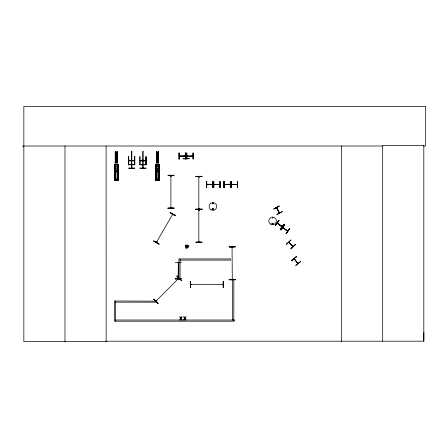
<?xml version="1.0" encoding="UTF-8"?>
<svg xmlns="http://www.w3.org/2000/svg" width="448" height="448" viewBox="0 0 448 448"><rect width="100%" height="100%" fill="white"/><g stroke="black" fill="none" stroke-linecap="round" stroke-linejoin="round"><path stroke-width="0.67" d="M423.506 146.009L425.6 146.009L425.6 106.344L23.845 106.344L23.845 341.656L106.154 341.656L106.098 341.197L423.814 341.197L423.875 332.69M156.615 242.452L156.946 241.87M172.654 214.245L172.838 214.346M282.761 227.668L287.666 231.202M287.823 230.972L287.207 230.821M277.25 223.126L282.022 226.654M282.285 226.509L281.775 226.094M171.175 176.098L170.856 176.187L171.108 175.549M171.108 208.006L171.102 207.334L170.895 208.006M198.766 208.55L199.058 208.505L199.041 209.098M199.041 209.642L199.046 210.319L198.828 209.647M199.102 208.97L198.828 209.037L198.828 176.646M198.828 241.489L199.041 242.032L198.794 241.55M232.31 247.565C231.437 247.542 232.865 246.658 232.047 247.61M213.091 203.342L212.755 203.252L213.114 203.252M213.254 203.386C212.425 202.317 212.901 204.103 213.086 203.56M272.406 217.672L272.748 217.812L272.446 217.638M186.732 247.598L187.981 246.725L187.107 245.476L185.858 246.35L186.732 247.598L186.95 246.366L186.889 246.708M186.95 246.366L187.107 245.476M297.556 263.071L298.094 263.34M170.867 175.678L171.17 175.678M198.794 208.55L198.828 209.037M198.8 209.77L199.074 210.19M232.064 278.863L232.277 279.474L232.064 247.083L232.07 247.694M178.114 262.808L178.366 262.556L178.086 278.723L178.405 278.466M178.478 278.566L178.108 278.443M156.408 242.295L156.727 241.763L156.912 241.993M288.764 242.278L288.915 242.138M292.466 246.215L292.762 246.086L292.41 246.21M293.093 246.523L288.96 242.183M294.056 258.81L297.881 263.519M276.713 207.553L276.993 208.006L276.696 208.163M279.334 212.934L279.311 212.33L279.048 212.537M178.366 262.808L178.13 262.517M116.301 162.736L116.491 162.294L116.183 162.277M116.603 179.838L116.239 179.81L116.609 179.866L116.239 179.934L116.609 180.001L116.239 180.46M157.466 162.736L157.657 162.294L157.349 162.277M179.262 155.943L179.973 156.218M186.945 155.96L187.555 156.167M190.702 284.402L191.38 284.402M206.774 184.285L207.368 184.52M213.83 184.419C214.474 183.842 214.609 185.063 214.424 184.397M224.202 184.285L224.812 184.285M231.258 184.419L231.986 184.694M153.888 240.906L153.72 241.198L158.99 244.194L159.158 243.902L153.882 240.918M170.111 212.8L170.279 212.503M156.43 242.351L156.912 241.926M172.357 214.777L172.626 214.301L156.458 242.295L156.671 241.858M172.564 214.872L172.816 214.43M180.096 320.018L180.891 318.735L181.67 320.018M184.033 320.018L184.822 318.735L185.606 320.018M179.637 320.018L180.656 318.416L179.665 316.814L180.152 316.814L180.919 318.074L181.698 316.814L182.157 316.814L181.154 318.394L182.157 320.018M183.568 320.018L184.587 318.416L183.602 316.814L184.089 316.814L184.85 318.074L185.629 316.814L186.088 316.814L185.086 318.394L186.094 320.018M155.96 301.168L114.408 300.989L114.408 321.194L234.394 321.194L234.394 320.018L115.59 320.018M178.478 278.622L178.718 278.802L178.909 278.219M280.818 229.841L284.329 224.902M281.036 229.992L284.547 225.053L284.306 224.885L280.795 229.824L281.07 230.02L284.581 225.075M282.806 227.746L283.007 227.511L283.231 227.993M287.566 231.123L287.739 230.877M286.076 233.576L289.587 228.637M286.261 233.71L289.794 228.782L289.52 228.586L286.009 233.531L286.283 233.727M275.285 225.316L278.841 220.405M275.503 225.467L279.054 220.562L278.818 220.388L275.262 225.299L275.537 225.495L279.087 220.584M277.25 223.294C277.329 222.466 278.32 223.586 277.676 223.468M281.596 226.268L281.859 226.162M280.459 229.057L283.998 224.134L284.273 224.336L280.722 229.247L280.448 229.046M280.515 229.096L284.071 224.185M156.537 300.972L156.352 300.698L156.111 301.314M212.643 208.992C212.531 210.638 213.937 208.544 212.755 208.97M272.294 223.412C272.373 225.058 273.336 222.925 272.49 223.35M185.326 156.178L179.362 156.218L179.385 155.91M185.242 156.139L184.772 155.842L184.626 156.184M192.354 156.167L193.01 155.921M190.831 284.676L190.831 284.374M222.611 284.682L222.611 284.374M223.16 284.614L190.708 284.614M212.839 184.565L206.875 184.565L206.903 184.257M212.755 184.52L206.791 184.526M213.847 184.66L219.895 184.626L213.931 184.694L213.954 184.386M219.279 184.419L219.89 184.419M230.266 184.565L224.302 184.565L224.33 184.257M224.795 184.52L224.75 184.223M229.656 184.285L230.182 184.52M231.381 184.386L237.238 184.649M237.317 184.419L236.662 184.66M186.228 247.363L186.81 246.669M187.034 246.406L187.611 245.711M177.044 275.946L178.959 277.838L177.061 275.923L176.826 276.164L181.171 280.392L181.378 280.185L179.939 278.762M156.156 301.269L156.537 300.882M178.657 278.802L179.015 278.41M286.614 244.266L291.032 240.117L290.802 239.876L286.412 244.054L286.642 244.3M288.781 242.396L292.869 246.624M289.206 242.844L289.335 242.491L289.223 242.771M290.881 248.746L295.243 244.541M199.041 176.641L199.046 177.318M291.609 260.439L296.257 256.547L296.47 256.805L291.805 260.68L291.592 260.417M291.782 260.646L296.442 256.771M294.431 259.325L294.218 258.675M294.476 259.414L294.594 259.078M297.433 262.976L297.769 262.898M212.722 203.09L213.013 203.011M272.754 218.008C273.185 216.754 271.645 218.07 272.664 218.014M178.797 278.286L155.999 301.095M273.918 209.042L279.255 206.17L279.093 205.873L273.756 208.746L273.918 209.042L279.216 206.091M279.25 212.912L276.539 207.743M282.145 211.54L276.791 214.379L276.948 214.676L282.285 211.803L282.128 211.506M192.461 155.893L192.31 156.201M219.346 184.386L219.302 184.649M236.774 184.386L236.617 184.694M185.909 246.904L186.76 246.596M187.085 246.478L187.936 246.17M178.349 262.853L178.343 262.545M287.622 231.118L282.845 227.735M191.251 284.642C190.058 284.424 191.677 284.995 191.251 284.368M206.842 184.285L212.772 184.285L212.139 184.565M219.856 184.671L219.811 184.397M229.718 184.257L229.718 184.559M157.405 180.46L157.78 180.393L157.405 180.331L157.78 180.264L157.444 179.81L157.808 179.794M212.29 184.223L212.29 184.559M179.239 153.02L178.903 153.02L178.97 159.079M185.64 152.975L185.304 152.981L185.343 159.04L185.679 159.04L185.64 152.975L185.651 159.04M192.987 152.998L193.323 152.992L193.362 159.057L193.026 159.057L192.987 152.998L193.071 159.057M179.323 155.943L185.242 155.882M185.326 156.117L179.39 156.184M192.881 155.859L187.012 156.167L192.97 156.178L186.967 156.201M178.942 159.079L179.278 159.079L179.2 153.02M195.905 176.327L201.964 176.288L201.964 176.624L195.905 176.663L195.905 176.327L201.964 176.316M195.905 176.579L201.964 176.54M167.972 208.107L174.031 208.029M167.972 208.337L174.037 208.298L174.031 207.99L167.972 208.023L167.972 208.365L174.037 208.326M195.905 209.132L201.964 209.076L201.964 209.625L195.905 209.664L195.905 209.115M195.905 209.199L201.97 209.16M195.905 209.328L201.964 209.289M195.905 209.451L201.97 209.412M195.905 209.58L201.964 209.586M195.905 242.116L201.964 242.077L201.97 242.418L195.905 242.452L195.905 242.116L201.97 242.161M229.141 246.954L235.2 246.915M229.141 279.574L235.2 279.535M229.141 279.798L235.206 279.765L235.2 279.451L229.141 279.49L229.141 279.826L232.512 279.81M233.856 279.798L235.206 279.793M190.77 284.402L191.313 284.402M222.55 284.407L223.098 284.402L222.611 284.648M190.389 287.543L190.725 287.538L190.674 281.478L190.35 281.478L190.389 287.543L190.378 281.478M175.202 262.354L181.266 262.349M175.207 278.902L181.266 278.729L175.207 278.919M175.207 278.79L181.266 278.774M22.4 146.177L23.845 146.171M23.845 146.009L382.693 146.009M156.346 151.922L158.682 151.917L158.67 162.865L156.346 162.876L156.346 151.922L156.486 162.876M115.338 153.037L117.359 153.037M156.503 153.037L158.525 153.037M115.338 153.776L117.359 153.776M156.503 153.776L158.525 153.776M115.338 154.89L117.359 154.89M156.503 154.89L158.525 154.89M115.332 155.876L117.354 155.876M156.498 155.876L158.519 155.876M134.557 156.722L134.557 164.808L134.529 156.722L134.87 156.722M139.754 156.722L140.09 156.722L140.09 164.808M184.425 156.654L187.902 156.654M115.332 156.985L117.354 156.985M156.498 156.985L158.519 156.985M131.499 159.986L131.835 159.986M142.783 159.986L143.119 159.986M131.499 160.261L131.163 160.597M131.835 160.261L132.177 160.597M142.783 160.261L142.447 160.597M143.119 160.261L143.455 160.597M128.806 160.597L134.529 160.597M140.09 160.597L145.813 160.597M128.806 160.933L134.529 160.933M140.09 160.933L145.813 160.933M115.338 161.756L117.359 161.756M156.503 161.756L158.525 161.756M114.996 162.07L117.695 162.07M156.167 162.154L158.861 162.154M115.181 162.876L117.516 162.865L117.516 151.917L115.181 151.922L115.226 162.876M114.677 164.27L118.182 164.254L118.166 180.673L114.677 180.684L114.755 164.27M128.47 164.64L134.87 164.64M139.754 164.64L146.149 164.64M114.912 165.934L117.947 165.934M156.083 165.934L159.113 165.934M114.912 167.048L117.947 167.048M156.083 167.048L159.113 167.048M131.499 167.395L131.415 168.067M131.835 167.395L131.919 168.067M142.783 167.395L142.699 168.067M143.119 167.395L143.203 168.067M114.912 168.711L117.947 168.711M156.083 168.711L159.113 168.711M114.912 170.195L117.942 170.195M156.078 170.195L159.107 170.195M114.912 171.858L117.942 171.858M156.078 171.858L159.107 171.858M114.912 179.004L117.947 179.004M156.083 179.004L159.113 179.004M114.408 179.474L118.451 179.474M155.579 179.474L159.617 179.474M114.408 179.603L118.451 179.603M155.579 179.603L159.617 179.603M116.189 179.794L116.665 179.794M157.354 179.766L157.83 179.766M155.848 180.684L159.348 180.673L159.337 164.254L155.848 164.27L155.921 180.684M206.774 181.362L206.438 181.362L206.466 187.421M224.202 187.421L223.866 187.421L223.866 181.362L224.202 181.362M230.266 181.362L230.602 181.362L230.602 187.421L230.266 187.421M213.494 181.49L213.83 181.49L213.83 187.555L213.494 187.555L213.494 181.49L213.522 187.555M237.317 181.49L237.653 181.49L237.653 187.555L237.317 187.555M224.263 184.285L230.182 184.262M213.892 184.419L219.828 184.419M230.266 184.498L224.218 184.526M231.336 184.649L237.322 184.626L231.274 184.66M206.438 187.421L206.774 187.421L206.735 181.362L206.69 187.421M212.839 187.421L213.175 187.421L213.175 181.362L212.839 181.362L212.85 187.421L212.923 181.362M219.89 187.555L220.226 187.555L220.226 181.49L219.89 181.49L219.906 187.555M180.068 260.103L230.58 260.103L230.58 258.927L178.886 258.927L178.886 279.132L180.068 279.132L180.068 258.927M115.59 302.17L155.999 302.17L155.999 300.989M187.494 155.893L187.678 156.229M207.323 184.223L207.508 184.565M185.858 246.35L186.749 246.506M187.09 246.568L187.981 246.725M170.268 212.531L175.549 215.499L175.381 215.796L170.134 212.761M170.156 212.722L175.426 215.723M153.843 240.979L159.113 243.975M153.737 241.17L159.001 244.171M282.934 227.5L287.773 230.938M282.089 226.789L277.29 223.244L282.128 226.733M278.242 224.045L281.064 226.078M277.424 222.992L282.234 226.47M297.802 263.418L294.112 258.927M186.094 245.846L186.788 246.428M187.051 246.646L187.746 247.229M294.347 258.731L298.049 263.29M179.917 278.785L181.356 280.202M176.887 276.102L178.802 277.995M179.76 278.942L181.199 280.364M153.821 299.174L158.133 303.43M289.705 243.236L292.102 245.756M276.763 207.648L279.518 212.834M279.278 212.895L276.522 207.782M186.553 245.526L186.861 246.378M186.978 246.697L187.292 247.548M199.102 209.77L199.046 210.252M232.277 247.083L232.277 247.626M223.227 281.478L223.261 287.538M199.041 176.708L199.046 177.251M199.035 208.488L199.041 209.031M190.602 281.478L190.641 287.543M185.388 152.981L185.382 159.04M179.155 153.02L179.194 159.079M171.108 175.616L171.114 176.159M170.901 176.165L170.895 175.616L170.895 207.945L170.895 207.396M171.102 207.396L171.108 207.945M423.814 341.197L423.814 145.55L382.693 145.55L382.693 341.197M341.566 146.009L341.566 341.656M237.362 181.49L237.401 187.555M231.213 181.49L231.241 187.555M230.574 181.362L230.574 187.421M230.35 181.362L230.35 187.421M230.306 181.362L230.306 187.421M223.894 181.362L223.894 187.421M219.974 181.49L219.974 187.555M213.746 181.49L213.786 187.555M198.828 209.709L198.828 242.038M189.146 156.565L183.182 156.565M159.275 164.254L159.275 180.673M158.95 164.254L158.95 180.673M158.872 164.254L158.878 180.673M158.749 164.254L158.76 166.992M158.76 168.358L158.749 170.414M158.749 171.78L158.76 180.673M158.687 164.254L158.687 166.992M158.687 168.358L158.687 170.414M158.687 171.78L158.687 180.673M158.631 162.865L158.542 151.917L158.525 162.865M158.553 166.992L158.553 164.254L158.491 180.673M158.553 168.358L158.553 170.414M158.553 171.78L158.553 180.673M158.413 151.917L158.368 162.865M158.357 164.254L158.357 166.992M158.357 168.358L158.357 170.414M158.357 171.78L158.357 180.673M158.284 164.254L158.301 166.992M158.301 168.358L158.284 170.414M158.301 171.78L158.284 180.673M158.127 151.917L158.15 162.865M158.06 180.673L157.136 180.673M157.825 162.865L157.203 162.865M157.058 153.294L157.046 162.193M157.007 153.294L157.007 162.193M156.895 151.922L156.878 162.876M156.912 167.003L156.895 164.27L156.839 167.003M156.912 170.425L156.895 168.375L156.839 170.425M156.912 180.684L156.895 171.791L156.839 180.684M156.789 153.294L156.789 162.193M156.75 153.294L156.738 162.193M156.705 164.27L156.705 167.003M156.705 168.375L156.705 170.425M156.705 171.791L156.705 180.684M156.615 153.294L156.66 162.865M156.671 164.27L156.643 180.684M156.503 151.922L156.526 162.876M156.509 164.27L156.509 167.003M156.509 168.375L156.509 170.425M156.509 171.791L156.509 180.684M156.436 164.27L156.453 167.003M156.453 168.375L156.436 170.425M156.453 171.791L156.436 180.684M156.307 164.27L156.324 167.003M156.307 168.375L156.324 170.425M156.307 171.791L156.324 180.684M156.251 164.27L156.251 167.003M156.251 168.375L156.251 170.425M156.251 171.791L156.251 180.684M146.126 156.722L146.126 164.808M145.813 164.808L145.813 156.722L146.149 156.722L146.149 164.808L139.754 164.808L139.776 156.722M145.309 168.067L145.309 168.403M143.142 160.283L143.142 160.569M143.119 168.067L143.119 151.228L142.783 151.228L142.783 168.067M142.755 160.283L142.755 160.569M140.594 168.067L140.594 168.403M134.842 156.722L134.87 164.808L128.47 164.808L128.47 156.722L128.806 156.722L128.806 164.808M134.025 168.067L134.025 168.403M131.863 160.283L131.863 160.569M131.835 168.067L131.835 151.228L131.499 151.228L131.499 168.067M129.31 168.067L129.31 168.403M128.498 156.722L128.498 164.808M118.11 164.254L118.11 180.673M117.975 164.254L117.947 180.673M117.914 164.254L117.914 180.673M117.779 164.254L117.779 180.673M117.706 164.254L117.706 180.673M117.594 164.254L117.578 166.992M117.578 168.358L117.594 170.414M117.578 171.78L117.594 180.673M117.516 164.254L117.516 166.992M117.516 168.358L117.516 170.414M117.516 171.78L117.516 180.673M117.466 151.917L117.466 162.865M117.382 164.254L117.382 166.992M117.382 168.358L117.382 170.414M117.382 171.78L117.382 180.673M117.337 151.917L117.359 162.865M117.354 164.254L117.326 180.673M117.197 151.917L117.197 162.865M117.124 153.283L117.113 162.182M117.118 164.254L117.191 166.992M117.118 168.358L117.191 170.414M117.118 171.78L117.13 180.673M117.074 153.283L117.074 162.182M116.962 151.917L116.984 162.865M116.894 180.673L115.965 180.673M116.654 162.865L116.038 162.865M115.886 153.294L115.886 162.193M115.881 153.294L115.842 162.193M115.746 151.922L115.707 162.876M115.73 164.27L115.746 167.003M115.73 168.375L115.746 170.425M115.73 171.791L115.746 180.684M115.623 153.294L115.623 162.193M115.668 164.27L115.668 167.003M115.668 168.375L115.668 170.425M115.668 171.791L115.668 180.684M115.573 153.294L115.584 162.193M115.534 167.003L115.534 164.27L115.478 180.684L115.534 171.791M115.534 168.375L115.534 170.425M115.59 300.989L115.59 321.194M115.444 153.294L115.489 162.865M115.338 151.922L115.354 162.876M115.343 164.27L115.343 170.425M115.343 171.791L115.343 180.684M115.315 151.922L115.315 162.876M115.282 164.27L115.27 170.425M115.282 171.791L115.27 180.684M115.153 164.27L115.142 170.425M115.153 171.791L115.142 180.684M115.08 164.27L115.08 170.425M115.08 171.791L115.08 180.684M114.946 164.27L114.946 180.684M106.092 146.009L106.154 341.656M64.971 146.009L64.971 341.656M115.909 156.313C116.458 158.032 117.242 155.103 115.909 156.313M157.074 156.313C157.629 158.032 158.413 155.103 157.074 156.313M212.408 209.138C213.074 211.221 214.026 207.67 212.408 209.138M272.059 223.558C272.726 225.641 273.678 222.09 272.059 223.558M153.877 299.113L153.642 299.354L157.954 303.61L158.189 303.369L153.849 299.141M185.629 245.14C183.893 252.952 193.57 244.009 185.629 245.14M295.215 244.507L290.825 248.69L291.054 248.931L295.445 244.754L295.215 244.507M300.35 261.481L295.68 265.339L295.893 265.602L300.558 261.727L300.345 261.47M186.928 153.031L186.592 153.037L186.631 159.096L186.967 159.096L186.928 153.031M183.691 158.491L183.142 158.71L183.691 158.491M189.078 158.458L188.53 158.67L189.078 158.458M174.031 175.224L167.966 175.235L167.972 175.571L174.031 175.532L174.031 175.196M235.2 246.691L229.135 246.702L229.141 247.038L235.2 246.999L235.2 246.663M223.479 281.478L223.143 281.478L223.177 287.538L223.518 287.538L223.479 281.478M189.146 158.687L183.182 158.771L189.146 158.687M134.702 168.067L128.638 168.067L128.638 168.403L134.702 168.403L134.702 168.067M145.981 168.067L139.922 168.067L139.922 168.403L145.981 168.403L145.981 168.067M231.258 181.49L230.922 181.49L230.922 187.555L231.258 187.555L231.258 181.49M233.828 279.67L232.652 279.67L232.652 320.079L233.828 320.079L233.828 279.67M224.162 187.421L224.162 181.362L224.118 187.421M159.113 180.673L159.107 164.254L159.079 180.673M158.29 162.182L158.278 153.283L158.239 162.182M158.021 162.182L157.982 153.283L157.97 162.182M156.111 180.684L156.111 164.27L156.083 180.684M116.855 162.182L116.855 153.283L116.805 162.182M270.693 224.146A3.786 3.786 0 0 0 276.371 220.87A3.786 3.786 0 0 0 270.693 217.588A3.786 3.786 0 0 0 270.693 224.146M272.171 224.118A0.588 0.588 0 0 0 273.151 223.854A0.588 0.588 0 0 0 272.434 223.132A0.588 0.588 0 0 0 272.171 224.118M211.019 209.765A3.836 3.836 0 0 0 216.77 206.45A3.836 3.836 0 0 0 211.019 203.129A3.836 3.836 0 0 0 211.019 209.765M212.52 209.698A0.588 0.588 0 0 0 213.5 209.434A0.588 0.588 0 0 0 212.783 208.712A0.588 0.588 0 0 0 212.52 209.698M157.259 171.612A0.672 0.672 0 0 0 158.267 171.024A0.672 0.672 0 0 0 157.259 170.442A0.672 0.672 0 0 0 157.259 171.612M116.088 171.612A0.672 0.672 0 0 0 117.102 171.024A0.672 0.672 0 0 0 116.088 170.442A0.672 0.672 0 0 0 116.088 171.612"/></g></svg>
